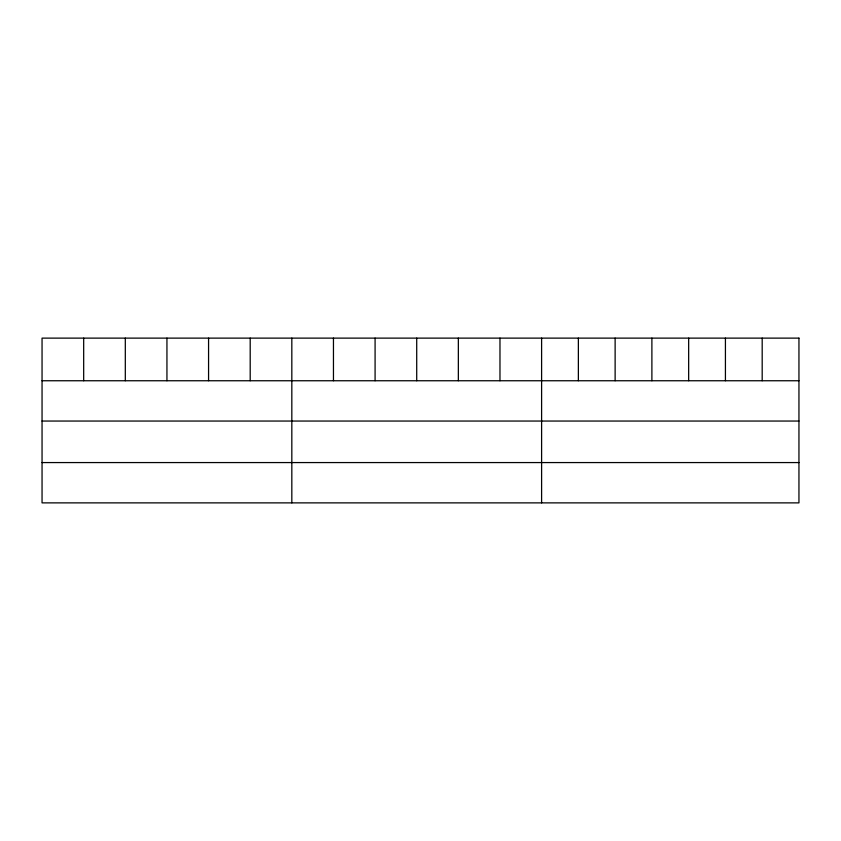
<?xml version="1.0" encoding="UTF-8"?>
<svg xmlns="http://www.w3.org/2000/svg" width="841" height="841" viewBox="0 0 841 841"><rect width="100%" height="100%" fill="white"/><g stroke="black" fill="none" stroke-linecap="round" stroke-linejoin="round"><path stroke-width="1.26" d="M42.05 380.752L798.95 380.752M42.05 421.047L798.95 421.047M42.05 462.571L798.95 462.571M762.188 338.124L762.188 380.752M725.426 338.124L725.426 380.752M688.663 338.124L688.663 380.752M651.891 338.124L651.891 380.752M615.128 338.124L615.128 380.752M578.366 338.124L578.366 380.752M541.604 338.124L541.604 502.876M499.975 338.124L499.975 380.752M458.345 338.124L458.345 380.752M416.715 338.124L416.715 380.752M375.086 338.124L375.086 380.752M333.457 338.124L333.457 380.752M291.827 338.124L291.827 502.876M250.197 338.124L250.197 380.752M208.568 338.124L208.568 380.752M166.939 338.124L166.939 380.752M125.309 338.124L125.309 380.752M83.679 338.124L83.679 380.752M798.95 338.124L42.05 338.124L42.05 502.876L798.95 502.876L798.95 338.124"/></g></svg>
